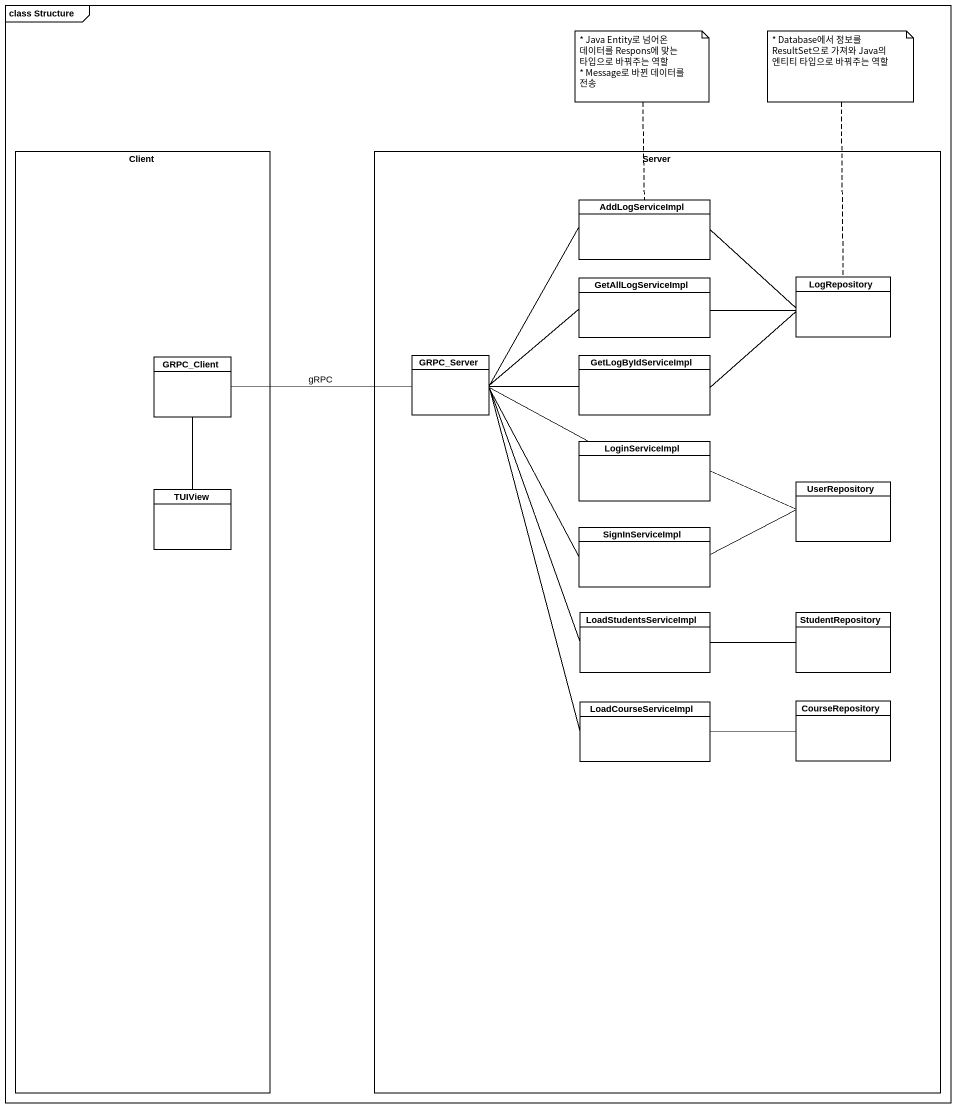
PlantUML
@startuml
mainframe class Structure
hide circle
hide empty members
rectangle Client {
  class GRPC_Client
  class TUIView
}
rectangle Server {
  class AddLogServiceImpl
  class GetAllLogServiceImpl
  class LogRepository
  class GRPC_Server
  class GetLogByIdServiceImpl
  class LoginServiceImpl
  class UserRepository
  class SignInServiceImpl
  class LoadStudentsServiceImpl
  class StudentRepository
  class LoadCourseServiceImpl
  class CourseRepository
}
AddLogServiceImpl -right- LogRepository
GetAllLogServiceImpl -right- LogRepository
GRPC_Server -up- AddLogServiceImpl
GRPC_Server -right- GetAllLogServiceImpl
GRPC_Server -right- GetLogByIdServiceImpl
GRPC_Server -right- LoginServiceImpl
GRPC_Server -- SignInServiceImpl
GRPC_Server -- LoadStudentsServiceImpl
GRPC_Server -- LoadCourseServiceImpl
GetLogByIdServiceImpl -right- LogRepository
GRPC_Client -right- GRPC_Server : gRPC
LoginServiceImpl -right- UserRepository
TUIView -up- GRPC_Client
SignInServiceImpl -right- UserRepository
LoadStudentsServiceImpl -right- StudentRepository
LoadCourseServiceImpl -right- CourseRepository
note top of AddLogServiceImpl
  * Java Entity로 넘어온 데이터를 Respons에 맞는 타입으로 바꿔주는 역할
  * Message로 바뀐 데이터를 전송
end note
note top of LogRepository : * Database에서 정보를 ResultSet으로 가져와 Java의 엔티티 타입으로 바꿔주는 역할
@enduml
